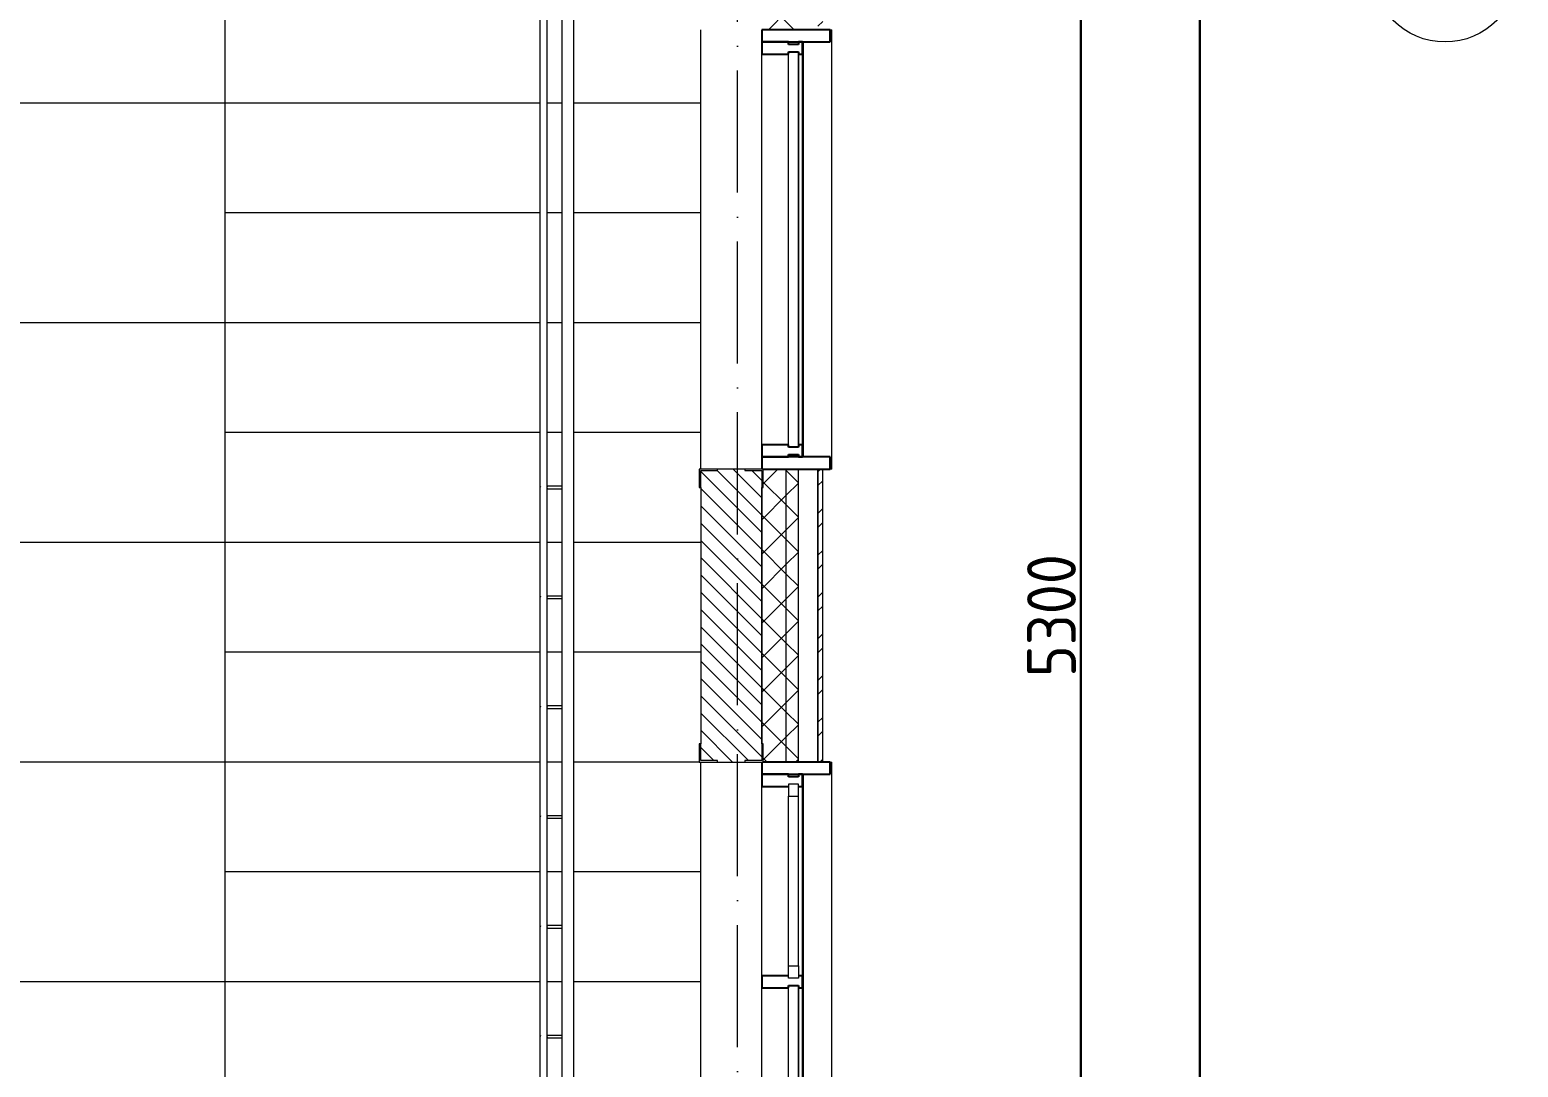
# Model space of a CAD drawing. Header units: millimetres. Extents: x -17017 to 628417, y -109036 to 199237.
# Drawn here: x 12830 to 18930, y -86115 to -81865 of the extents above; entities that cross this region are included whole.
import ezdxf

# ---------------------------------------------------------------- set-up
doc = ezdxf.new("R2010")
doc.units = ezdxf.units.MM
doc.linetypes.add('50_200_ШТРИХ_1Т_ш5_п1_п1_', pattern=[700, 500, -100, 0, -100])
doc.linetypes.add('Штрих короткий', pattern=[300, 150, -150])
for name, color, linetype, lineweight in [('0-1', 7, 'Continuous', 5), ('0-2', 7, 'Continuous', 9), ('Импосты витража', 7, 'Continuous', 9), ('Импосты витража-1', 7, 'Continuous', 25), ('Каркас_Импост', 7, 'Continuous', 13), ('Каркас_Импост-1', 7, 'Continuous', 9), ('Контуры', 7, 'Continuous', 9), ('Линии подступенков', 7, 'Continuous', 9), ('Линии свеса', 7, 'Continuous', 9), ('Обобщенные модели', 7, 'Continuous', 9), ('Общие ребра', 7, 'Continuous', 9), ('Ограждение', 7, 'Continuous', 9), ('Окна', 7, 'Continuous', 9), ('Оси-1', 7, 'Continuous', 20), ('Оси-2', 7, '50_200_ШТРИХ_1Т_ш5_п1_п1_', 9), ('Остекление-1', 7, 'Continuous', 9), ('Перемычка-1', 7, 'Штрих короткий', 9), ('Размеры', 7, 'Continuous', 15), ('Стены', 7, 'Continuous', 9), ('Стены-1', 7, 'Continuous', 13), ('стяжа', 7, 'Continuous', 30), ('Штриховка разреза-1', 7, 'Continuous', 9)]:
    doc.layers.add(name, color=color, linetype=linetype, lineweight=lineweight)
doc.layers.get('0-2').off()
doc.styles.add('СПДС', font='isocpeur.ttf', dxfattribs={"width": 0.9})
doc.dimstyles.new('Размера А3', dxfattribs={"dimtxt": 200, "dimasz": 100, "dimexe": 70, "dimexo": 100, "dimgap": 20, "dimtad": 1, "dimdec": 0, "dimrnd": 10, "dimzin": 0, "dimdsep": 46, "dimtxsty": 'СПДС', "dimblk": 'ARROWHEAD_6', "dimcen": 1, "dimclrd": 256, "dimclre": 256, "dimclrt": 256, "dimazin": 0, "dimtfac": 1, "dimtdec": 0, "dimtmove": 2, "dimatfit": 3, "dimfxl": 1, "dimtolj": 1, "dimtzin": 0, "dimarcsym": 0})
pattern_1 = [(45, (0, 0), (-70.71068, 70.71068), []), (135, (0, 0), (-70.71068, -70.71068), [])]

# ---------------------------------------------------------------- blocks, each defined once
blk = doc.blocks.new('Ось сетки - Круг_Ø6_00__ISO-2_5_0_9K_-16731441-АИ2_02_План отделки стен 2-го этажа _Часть 2_')
at = {"layer": 'Оси-1'}
blk.add_circle((0, 0), 3, dxfattribs=at)
blk = doc.blocks.new('ARROWHEAD_6')
at = {"color": 0, "linetype": 'Continuous'}
for p, q in [((0, 0), (-1, 0)), ((-0.5, -0.5), (0.5, 0.5))]:
    blk.add_line(p, q, dxfattribs=at)
blk = doc.blocks.new('*D705')
at = {"layer": 'Defpoints', "color": 0, "transparency": 16777216}
for p in [(17243.3, -81615.3), (17137.2, -86915.3), (17243.3, -86915.3)]:
    blk.add_point(p, dxfattribs=at)
at = {"layer": 'Размеры', "lineweight": -2, "transparency": 16777216}
for p, q in [((17143.3, -81615.3), (17067.2, -81615.3)), ((17137.2, -81715.3), (17137.2, -86815.3)), ((17143.3, -86915.3), (17067.2, -86915.3))]:
    blk.add_line(p, q, dxfattribs=at)
at = {"layer": 'Размеры', "lineweight": -2, "transparency": 16777216, "xscale": 100, "yscale": 100, "zscale": 100}
for p, rotation in [((17137.2, -81615.3), 90), ((17137.2, -86915.3), 270)]:
    blk.add_blockref('ARROWHEAD_6', p, dxfattribs=dict(at, rotation=rotation))
at = {"layer": 'Размеры', "transparency": 16777216, "insert": (17017.2, -84265.3), "char_height": 200, "width": 2.488, "attachment_point": 5, "rotation": 90, "style": 'СПДС'}
blk.add_mtext('\\A1;5300', dxfattribs=at)
blk = doc.blocks.new('*D707')
at = {"layer": 'Defpoints', "color": 0, "transparency": 16777216}
for p in [(17519.6, -56765.3), (17625.6, -56765.3), (17519.6, -90215.3)]:
    blk.add_point(p, dxfattribs=at)
at = {"layer": 'Размеры', "lineweight": -2, "transparency": 16777216}
for p, q in [((17619.6, -56765.3), (17695.6, -56765.3)), ((17625.6, -90115.3), (17625.6, -56865.3)), ((17619.6, -90215.3), (17695.6, -90215.3))]:
    blk.add_line(p, q, dxfattribs=at)
at = {"layer": 'Размеры', "lineweight": -2, "transparency": 16777216, "xscale": 100, "yscale": 100, "zscale": 100}
for p, rotation in [((17625.6, -56765.3), 90), ((17625.6, -90215.3), 270)]:
    blk.add_blockref('ARROWHEAD_6', p, dxfattribs=dict(at, rotation=rotation))
at = {"layer": 'Размеры', "transparency": 16777216, "insert": (17505.6, -73490.3), "char_height": 200, "width": 3.186, "attachment_point": 5, "rotation": 90, "style": 'СПДС'}
blk.add_mtext('\\A1;33450', dxfattribs=at)
blk = doc.blocks.new('Проем_Дверь_Прямоугольный - 1800х2700h_оконные проемы-25805030-АИ2_02_План отделки стен 2-го этажа _Часть 2_')
at = {"layer": 'Перемычка-1'}
for p, q in [((900, 125), (-900, 125)), ((900, -125), (-900, -125))]:
    blk.add_line(p, q, dxfattribs=at)
blk = doc.blocks.new('PNS_Панель прямоугольная1 - Нр_Стекло - 40мм-25293744-АИ2_02_План отделки стен 2-го этажа _Часть 2_')
at = {"layer": 'Остекление-1'}
for p, q in [((-800, 40), (800, 40)), ((-810, 0), (810, 0)), ((800, 0), (-800, 0))]:
    blk.add_line(p, q, dxfattribs=at)
blk = doc.blocks.new('Прямоугольный импост - Импост структурный с накладкой - 150мм-25651488-АИ2_02_План отделки стен 2-го этажа _Часть 2_')
at = {"layer": 'Импосты витража'}
for p, q in [((44650, -100), (46250, -100)), ((44650, -267), (46250, -267))]:
    blk.add_line(p, q, dxfattribs=at)
blk = doc.blocks.new('Прямоугольный импост - Импост структурный с накладкой - 150мм-25651501-АИ2_02_План отделки стен 2-го этажа _Часть 2_')
at = {"layer": 'Импосты витража-1'}
for p, q in [((-25, 0), (-25, 17)), ((-25, 17), (25, 17)), ((-15, 0), (-25, 0)), ((-15, -40), (-15, 0)), ((25, 0), (15, 0)), ((15, 0), (15, -40)), ((25, 17), (25, 0)), ((-25, -150), (-25, -40)), ((-25, -40), (-15, -40)), ((15, -40), (25, -40)), ((25, -40), (25, -150)), ((25, -150), (-25, -150))]:
    blk.add_line(p, q, dxfattribs=at)
blk = doc.blocks.new('Прямоугольный импост - Откос НВФ_50х280 мм-V159-АИ2_02_План отделки стен 2-го этажа _Часть 2_')
at = {"layer": 'Импосты витража-1'}
for p, q in [((-50, 130), (0, 130)), ((-50, -150), (-50, 130)), ((0, 130), (0, -150)), ((0, -150), (-50, -150))]:
    blk.add_line(p, q, dxfattribs=at)
blk = doc.blocks.new('Прямоугольный импост - Откос НВФ_50х280 мм-25995273-АИ2_02_План отделки стен 2-го этажа _Часть 2_')
at = {"layer": 'Импосты витража-1'}
for p, q in [((0, 130), (-50, 130)), ((-50, 130), (-50, -150)), ((0, -144), (0, 130)), ((-50, -150), (0, -150))]:
    blk.add_line(p, q, dxfattribs=at)
blk = doc.blocks.new('Фахверк_СКБ_Уголок - 250_2700-27497298-АИ2_02_План отделки стен 2-го этажа _Часть 2_')
at = {"layer": 'Обобщенные модели'}
for p, q in [((200, 181), (125, 181)), ((125, 181), (125, 106)), ((131, 106), (131, 175)), ((131, 175), (200, 175)), ((200, 175), (200, 181)), ((125, 106), (131, 106)), ((131, -6), (125, -6)), ((125, -6), (125, -81)), ((131, -75), (131, -6)), ((125, -81), (200, -81)), ((200, -75), (131, -75)), ((200, -81), (200, -75))]:
    blk.add_line(p, q, dxfattribs=at)
blk = doc.blocks.new('PNS_Панель прямоугольная2 - Нр_Стекло - 40мм-28983588-АИ2_02_План отделки стен 2-го этажа _Часть 2_')
at = {"layer": 'Каркас_Импост'}
for p, q in [((-397.5, 0), (-397.5, 40)), ((-397.5, 40), (-347.5, 40)), ((-347.5, 40), (-347.5, 0)), ((397.5, 40), (347.5, 40)), ((347.5, 40), (347.5, 0)), ((397.5, 0), (397.5, 40)), ((-347.5, 0), (-397.5, 0)), ((347.5, 0), (397.5, 0))]:
    blk.add_line(p, q, dxfattribs=at)
at = {"layer": 'Каркас_Импост-1'}
for p, q in [((-347.5, 40), (347.5, 40)), ((-347.5, 0), (347.5, 0))]:
    blk.add_line(p, q, dxfattribs=at)
blk = doc.blocks.new('Прямоугольный импост - Импост структурный с накладкой - 150мм-25647633-АИ2_02_План отделки стен 2-го этажа _Часть 2_')
at = {"layer": 'Импосты витража-1'}
for p, q in [((-25, 0), (-25, 17)), ((-25, 17), (25, 17)), ((-15, 0), (-25, 0)), ((-15, -40), (-15, 0)), ((25, 17), (25, 0)), ((-25, -150), (-25, -40)), ((-25, -40), (-15, -40)), ((25, -40), (25, -150)), ((25, -150), (-25, -150))]:
    blk.add_line(p, q, dxfattribs=at)
blk = doc.blocks.new('Прямоугольный импост - Импост структурный с накладкой - 150мм-25647642-АИ2_02_План отделки стен 2-го этажа _Часть 2_')
at = {"layer": 'Импосты витража'}
for p, q in [((42475, -100), (43250, -100)), ((42475, -267), (43250, -267))]:
    blk.add_line(p, q, dxfattribs=at)
blk = doc.blocks.new('Прямоугольный импост - Импост структурный с накладкой - 150мм-V150-АИ2_02_План отделки стен 2-го этажа _Часть 2_')
at = {"layer": 'Импосты витража-1'}
for p, q in [((-25, 0), (-25, 17)), ((-25, 17), (25, 17)), ((25, 0), (15, 0)), ((15, 0), (15, -40)), ((25, 17), (25, 0)), ((-25, -150), (-25, -40)), ((15, -40), (25, -40)), ((25, -40), (25, -150)), ((25, -150), (-25, -150))]:
    blk.add_line(p, q, dxfattribs=at)
blk = doc.blocks.new('PNS_Панель прямоугольная1 - Нр_Стекло - 40мм-25259299-АИ2_02_План отделки стен 2-го этажа _Часть 2_')
at = {"layer": 'Остекление-1'}
for p, q in [((-387.5, 40), (387.5, 40)), ((-397.5, 0), (397.5, 0)), ((387.5, 0), (-387.5, 0))]:
    blk.add_line(p, q, dxfattribs=at)
blk = doc.blocks.new('Прямоугольный импост - Откос НВФ_50х280 мм-25993834-АИ2_02_План отделки стен 2-го этажа _Часть 2_')
at = {"layer": 'Импосты витража-1'}
for p, q in [((-50, 130), (0, 130)), ((-50, -150), (-50, 130)), ((0, 130), (0, -144)), ((0, -150), (-50, -150))]:
    blk.add_line(p, q, dxfattribs=at)
blk = doc.blocks.new('Отлив_СКБ - Отлив витража_120_НВФ-31885687-АИ2_02_План отделки стен 2-го этажа _Часть 2_')
at = {"layer": 'Окна'}
for p, q in [((1750, -2), (50, -2)), ((0, -120), (0, -113)), ((0, -120), (1800, -120)), ((1800, -113), (1800, -120))]:
    blk.add_line(p, q, dxfattribs=at)
blk = doc.blocks.new('Ограждение_СКБ_Подвал1 - 145_Ограждение_СКБ_Актовый-33692680-АИ2_02_План отделки стен 2-го этажа _Часть 2_')
at = {"layer": 'Ограждение'}
for p, q in [((12160, 25), (-200, 25)), ((-200, -25), (12160, -25))]:
    blk.add_line(p, q, dxfattribs=at)
blk = doc.blocks.new('О_Кронштейн_Форма Г_Круг_ГОСТ 25903 - О_Кронштейн_Форма Г_Круг_ГОСТ 2590-2006 2-V262-АИ2_02_План отделки стен 2-го этажа _Часть 2_')
at = {"layer": 'Ограждение'}
for p, q in [((25080, 16630), (25022.5, 16630)), ((25022.5, 16620), (25080, 16620))]:
    blk.add_line(p, q, dxfattribs=at)
at = {"layer": 'Ограждение', "flags": 128}
for points in [[(24992.6, 16626.2), (24992.7, 16626.4), (24992.8, 16626.6), (24992.8, 16626.8), (24992.9, 16626.9), (24993, 16627.1), (24993.1, 16627.3), (24993.2, 16627.5), (24993.3, 16627.7), (24993.4, 16627.8), (24993.5, 16628), (24993.6, 16628.1), (24993.7, 16628.3), (24993.9, 16628.4), (24994, 16628.6), (24994.2, 16628.7), (24994.3, 16628.9), (24994.5, 16629), (24994.6, 16629.1), (24994.8, 16629.2), (24995, 16629.3), (24995.1, 16629.4)], [(25020.2, 16630), (25021.2, 16630), (25022.2, 16630), (25022.5, 16630)], [(25022.5, 16620), (25021.5, 16620), (25020.5, 16620)]]:
    blk.add_lwpolyline(points, dxfattribs=at)
blk = doc.blocks.new('О_Кронштейн_Форма Г_Круг_ГОСТ 25903 - О_Кронштейн_Форма Г_Круг_ГОСТ 2590-2006 2-V263-АИ2_02_План отделки стен 2-го этажа _Часть 2_')
at = {"layer": 'Ограждение'}
for p, q in [((25080, 20680), (25022.5, 20680)), ((25022.5, 20670), (25080, 20670))]:
    blk.add_line(p, q, dxfattribs=at)
at = {"layer": 'Ограждение', "flags": 128}
for points in [[(24992.7, 20676.4), (24992.8, 20676.6), (24992.8, 20676.8), (24992.9, 20676.9), (24993, 20677.1), (24993.1, 20677.3), (24993.2, 20677.5), (24993.3, 20677.7), (24993.4, 20677.8), (24993.5, 20678), (24993.6, 20678.1), (24993.7, 20678.3), (24993.9, 20678.4), (24994, 20678.6), (24994.2, 20678.7), (24994.3, 20678.9), (24994.5, 20679), (24994.6, 20679.1), (24994.8, 20679.2), (24995, 20679.3), (24995.1, 20679.4)], [(25020.2, 20680), (25021.2, 20680), (25022.2, 20680), (25022.5, 20680)], [(25022.5, 20670), (25021.5, 20670), (25020.5, 20670)]]:
    blk.add_lwpolyline(points, dxfattribs=at)
blk = doc.blocks.new('О_Кронштейн_Форма Г_Круг_ГОСТ 25903 - О_Кронштейн_Форма Г_Круг_ГОСТ 2590-2006 2-V264-АИ2_02_План отделки стен 2-го этажа _Часть 2_')
at = {"layer": 'Ограждение'}
for p, q in [((25080, 22030), (25022.5, 22030)), ((25022.5, 22020), (25080, 22020))]:
    blk.add_line(p, q, dxfattribs=at)
at = {"layer": 'Ограждение', "flags": 128}
for points in [[(24992.7, 22026.4), (24992.8, 22026.6), (24992.8, 22026.8), (24992.9, 22026.9), (24993, 22027.1), (24993.1, 22027.3), (24993.2, 22027.5), (24993.3, 22027.7), (24993.4, 22027.8), (24993.5, 22028), (24993.6, 22028.1), (24993.7, 22028.3), (24993.9, 22028.4), (24994, 22028.6), (24994.2, 22028.7), (24994.3, 22028.9), (24994.5, 22029), (24994.6, 22029.1), (24994.8, 22029.2), (24995, 22029.3)], [(25020.2, 22030), (25021.2, 22030), (25022.2, 22030), (25022.5, 22030)], [(25022.5, 22020), (25021.5, 22020), (25020.5, 22020)]]:
    blk.add_lwpolyline(points, dxfattribs=at)
blk = doc.blocks.new('О_Элемент поручня_Маршевый_Труба_ГОСТ 8732-78 - О_Элемент поручня_Маршевый_Труба_ГОСТ 8732-78-33756936-АИ2_02_План отделки стен 2-го этажа _Часть 2_')
at = {"layer": 'Ограждение'}
for p, q in [((-4.7, 0), (-12254.2, 0)), ((-12254.2, -30), (-4.7, -30))]:
    blk.add_line(p, q, dxfattribs=at)
blk = doc.blocks.new('0125-Р-ОО-Ш2-АР-о_23_10_2024_rvt-1-АИ2_02_План отделки стен 2-го этажа _Часть 2_')
at = {"layer": 'Штриховка разреза-1'}
h = blk.add_hatch(dxfattribs=at)
h.set_pattern_fill('FP_81', color=256, style=0, pattern_type=2)
h.set_pattern_definition(pattern_1)
h.paths.add_polyline_path([(26050, 11350), (26050, 13550), (26000, 13550), (26000, 11350)], flags=0)
h.paths.add_polyline_path([(26000, 15350), (26050, 15350), (26050, 16550), (26000, 16550), (26000, 16201.6)], flags=0)
h.paths.add_polyline_path([(26050, 18350), (26050, 19550), (26000, 19550), (26000, 18350)], flags=0)
h.paths.add_polyline_path([(26000, 21350), (26050, 21350), (26050, 22550), (26000, 22550), (26000, 21745.8)], flags=0)
h.paths.add_polyline_path([(26050, 24350), (26050, 25550), (26000, 25550), (26000, 24350)], flags=0)
h.paths.add_polyline_path([(26050, 27350), (26050, 28550), (26000, 28550), (26000, 27350)], flags=0)
h.paths.add_polyline_path([(26000, 30350), (26050, 30350), (26050, 31550), (26000, 31550), (26000, 30986.2)], flags=0)
h.paths.add_polyline_path([(26000, 33350), (26050, 33350), (26050, 34550), (26000, 34550), (26000, 33758.3)], flags=0)
h.paths.add_polyline_path([(26050, 36350), (26050, 37550), (26000, 37550), (26000, 36350)], flags=0)
h.paths.add_polyline_path([(26050, 39350), (26050, 40550), (26000, 40550), (26000, 39350)], flags=0)
h.paths.add_polyline_path([(26050, 42350), (26050, 43600), (26000, 43600), (26000, 42350)], flags=0)
h.paths.add_polyline_path([(26050, 45400), (26050, 49650), (26000, 49650), (26000, 45400)], flags=0)
h = blk.add_hatch(dxfattribs=at)
h.set_pattern_fill('FP_81', color=256, style=0, pattern_type=2)
h.set_pattern_definition(pattern_1)
h.paths.add_polyline_path([(26000, 11350), (26000, 13550), (25906, 13550), (25906, 13475), (25900, 13475), (25900, 11350)], flags=0)
h.paths.add_polyline_path([(25906, 15350), (26000, 15350), (26000, 16550), (25906, 16550), (25906, 16475), (25900, 16475), (25900, 15425), (25906, 15425), (25906, 15356)], flags=0)
h.paths.add_polyline_path([(25906, 18350), (26000, 18350), (26000, 19550), (25900, 19550), (25900, 18425), (25906, 18425), (25906, 18356)], flags=0)
h.paths.add_polyline_path([(25906, 21350), (26000, 21350), (26000, 22550), (25906, 22550), (25906, 22475), (25900, 22475), (25900, 21425), (25906, 21425), (25906, 21356)], flags=0)
h.paths.add_polyline_path([(25900, 24350), (26000, 24350), (26000, 25550), (25906, 25550), (25906, 25475), (25900, 25475), (25900, 24850)], flags=0)
h.paths.add_polyline_path([(26000, 27350), (26000, 28550), (25900, 28550), (25900, 27425), (25906, 27425), (25906, 27350)], flags=0)
h.paths.add_polyline_path([(26000, 30350), (26000, 31550), (25906, 31550), (25906, 31475), (25900, 31475), (25900, 30425), (25906, 30425), (25906, 30350)], flags=0)
h.paths.add_polyline_path([(26000, 33350), (26000, 34550), (25900, 34550), (25900, 33425), (25906, 33425), (25906, 33350)], flags=0)
h.paths.add_polyline_path([(25906, 36350), (26000, 36350), (26000, 37550), (25906, 37550), (25906, 37475), (25900, 37475), (25900, 36425), (25906, 36425), (25906, 36356)], flags=0)
h.paths.add_polyline_path([(25906, 39350), (26000, 39350), (26000, 40550), (25900, 40550), (25900, 39425), (25906, 39425), (25906, 39356)], flags=0)
h.paths.add_polyline_path([(26000, 42350), (26000, 43600), (25906, 43600), (25906, 43525), (25900, 43525), (25900, 42425), (25906, 42425), (25906, 42350)], flags=0)
h.paths.add_polyline_path([(26000, 45400), (26000, 49550), (25900, 49550), (25900, 45400)], flags=0)
h = blk.add_hatch(dxfattribs=at)
h.set_pattern_fill('FP_80', color=256, style=0, pattern_type=2)
h.set_pattern_definition([(45, (0, 0), (-85.5366, 85.5366), []), (45, (57.02, 0), (-85.5366, 85.5366), [])])
h.paths.add_polyline_path([(26130, 11540), (26150, 11540), (26150, 13550), (26130, 13550), (26130, 12505.4)], flags=0)
h.paths.add_polyline_path([(26130, 15350), (26150, 15350), (26150, 16550), (26130, 16550), (26130, 16201.6)], flags=0)
h.paths.add_polyline_path([(26150, 18350), (26150, 19550), (26130, 19550), (26130, 18350)], flags=0)
h.paths.add_polyline_path([(26150, 21350), (26150, 22550), (26130, 22550), (26130, 21350)], flags=0)
h.paths.add_polyline_path([(26130, 24350), (26150, 24350), (26150, 25550), (26130, 25550), (26130, 25442)], flags=0)
h.paths.add_polyline_path([(26130, 27350), (26150, 27350), (26150, 28550), (26130, 28550), (26130, 28214.1)], flags=0)
h.paths.add_polyline_path([(26150, 30350), (26150, 31550), (26130, 31550), (26130, 30350)], flags=0)
h.paths.add_polyline_path([(26130, 33350), (26150, 33350), (26150, 34550), (26130, 34550), (26130, 33758.3)], flags=0)
h.paths.add_polyline_path([(26150, 36350), (26150, 37550), (26130, 37550), (26130, 36350)], flags=0)
h.paths.add_polyline_path([(26150, 39350), (26150, 40550), (26130, 40550), (26130, 39350)], flags=0)
h.paths.add_polyline_path([(26150, 42350), (26150, 43370), (26130, 43370), (26130, 42350)], flags=0)
h = blk.add_hatch(dxfattribs=at)
h.set_pattern_fill('FP_2', color=256, style=0, pattern_type=2)
h.set_pattern_definition([(135, (0, 0), (-35.35534, -35.35534), [])])
h.paths.add_polyline_path([(25831, 21350), (25831, 21356), (25900, 21356), (25900, 22544), (25831, 22544), (25831, 22550), (25719, 22550), (25719, 22544), (25650, 22544), (25650, 21356), (25719, 21356), (25719, 21350), (25779, 21350)], flags=0)
at = {"layer": 'Контуры'}
for p, q in [((23700, 24950), (23700, 24050)), ((23700, 24500), (23700, 24050)), ((23700, 24050), (23700, 23150)), ((23700, 23600), (23700, 23150)), ((23700, 23150), (23700, 22250)), ((23700, 22700), (23700, 22250)), ((23700, 22250), (23700, 21350)), ((23700, 21800), (23700, 21350)), ((23700, 21350), (23700, 20450)), ((23700, 20900), (23700, 20450)), ((23700, 20450), (23700, 19550))]:
    blk.add_line(p, q, dxfattribs=at)
at = {"layer": 'Линии подступенков'}
for p, q in [((23700, 24050), (16100, 24050)), ((24990.3, 24050), (23700, 24050)), ((25080, 24050), (25020.2, 24050)), ((25650, 24050), (25130, 24050)), ((24990.4, 23600), (23700, 23600)), ((25080, 23600), (25019.8, 23600)), ((25650, 23600), (25130, 23600)), ((23700, 23150), (16100, 23150)), ((24990.4, 23150), (23700, 23150)), ((25080, 23150), (25019.8, 23150)), ((25650, 23150), (25130, 23150)), ((24990.4, 22700), (23700, 22700)), ((25080, 22700), (25020, 22700)), ((25650, 22700), (25130, 22700)), ((23700, 22250), (16100, 22250)), ((24990.4, 22250), (23700, 22250)), ((25080, 22250), (25020, 22250)), ((25650, 22250), (25130, 22250)), ((24990.6, 21800), (23700, 21800)), ((25080, 21800), (25020, 21800)), ((25650, 21800), (25130, 21800)), ((23700, 21350), (16100, 21350)), ((24990.6, 21350), (23700, 21350)), ((25080, 21350), (25020, 21350)), ((25644, 21350), (25130, 21350)), ((24990.2, 20900), (23700, 20900)), ((25080, 20900), (25020.1, 20900)), ((25650, 20900), (25130, 20900)), ((23700, 20450), (16100, 20450)), ((24990.2, 20450), (23700, 20450)), ((25080, 20450), (25020.1, 20450)), ((25650, 20450), (25130, 20450))]:
    blk.add_line(p, q, dxfattribs=at)
at = {"layer": 'Линии свеса'}
for p, q in [((23700, 24050), (16100, 24050)), ((24990.3, 24050), (23700, 24050)), ((25080, 24050), (25020.2, 24050)), ((25650, 24050), (25130, 24050)), ((24990.4, 23600), (23700, 23600)), ((25080, 23600), (25019.8, 23600)), ((25650, 23600), (25130, 23600)), ((23700, 23150), (16100, 23150)), ((24990.4, 23150), (23700, 23150)), ((25080, 23150), (25019.8, 23150)), ((25650, 23150), (25130, 23150)), ((24990.4, 22700), (23700, 22700)), ((25080, 22700), (25020, 22700)), ((25650, 22700), (25130, 22700)), ((23700, 22250), (16100, 22250)), ((24990.4, 22250), (23700, 22250)), ((25080, 22250), (25020, 22250)), ((25650, 22250), (25130, 22250)), ((24990.6, 21800), (23700, 21800)), ((25080, 21800), (25020, 21800)), ((25650, 21800), (25130, 21800)), ((23700, 21350), (16100, 21350)), ((24990.6, 21350), (23700, 21350)), ((25080, 21350), (25020, 21350)), ((25644, 21350), (25130, 21350)), ((24990.2, 20900), (23700, 20900)), ((25080, 20900), (25020.1, 20900)), ((25650, 20900), (25130, 20900)), ((23700, 20450), (16100, 20450)), ((24990.2, 20450), (23700, 20450)), ((25080, 20450), (25020.1, 20450)), ((25650, 20450), (25130, 20450))]:
    blk.add_line(p, q, dxfattribs=at)
at = {"layer": 'Общие ребра'}
for p, q in [((26000, 21350), (26000, 22550)), ((26050, 21350), (26050, 22550)), ((25900, 22475), (25900, 21425)), ((25900, 21425), (25900, 22475))]:
    blk.add_line(p, q, dxfattribs=at)
at = {"layer": 'Стены'}
for p, q in [((25650, 22550), (25650, 24350)), ((25650, 19550), (25650, 21350))]:
    blk.add_line(p, q, dxfattribs=at)
at = {"layer": 'Стены-1'}
for p, q in [((25831, 22550), (25719, 22550)), ((26130, 22550), (25906, 22550)), ((26130, 21350), (26130, 22550)), ((26130, 22550), (26130, 21350)), ((26150, 22550), (26130, 22550)), ((26150, 21350), (26150, 22550)), ((25650, 22475), (25650, 21425)), ((25719, 21350), (25831, 21350)), ((25906, 21350), (26130, 21350)), ((26130, 21350), (26150, 21350))]:
    blk.add_line(p, q, dxfattribs=at)
at = {"layer": '0-2'}
for name, p, rotation in [('О_Элемент поручня_Маршевый_Труба_ГОСТ 8732-78 - О_Элемент поручня_Маршевый_Труба_ГОСТ 8732-78-33756936-АИ2_02_План отделки стен 2-го этажа _Часть 2_', (24990.2, 28643.9), 90.0000000000001), ('Ограждение_СКБ_Подвал1 - 145_Ограждение_СКБ_Актовый-33692680-АИ2_02_План отделки стен 2-го этажа _Часть 2_', (25105, 28325), 270.0000000000011), ('Проем_Дверь_Прямоугольный - 1800х2700h_оконные проемы-25805030-АИ2_02_План отделки стен 2-го этажа _Часть 2_', (25775, 23450), 269.9999999999999), ('Отлив_СКБ - Отлив витража_120_НВФ-31885687-АИ2_02_План отделки стен 2-го этажа _Часть 2_', (26067, 22550), 90), ('Прямоугольный импост - Импост структурный с накладкой - 150мм-25651488-АИ2_02_План отделки стен 2-го этажа _Часть 2_', (25800, -22000), 89.99999999999986), ('PNS_Панель прямоугольная1 - Нр_Стекло - 40мм-25293744-АИ2_02_План отделки стен 2-го этажа _Часть 2_', (26050, 23450), 89.99999999999899), ('Прямоугольный импост - Откос НВФ_50х280 мм-25995273-АИ2_02_План отделки стен 2-го этажа _Часть 2_', (26050, 22550), 269.999999999999), ('Фахверк_СКБ_Уголок - 250_2700-27497298-АИ2_02_План отделки стен 2-го этажа _Часть 2_', (25725, 22675), 269.9999999999999), ('Фахверк_СКБ_Уголок - 250_2700-27497298-АИ2_02_План отделки стен 2-го этажа _Часть 2_', (25825, 21225), 89.99999999999991), ('Проем_Дверь_Прямоугольный - 1800х2700h_оконные проемы-25805030-АИ2_02_План отделки стен 2-го этажа _Часть 2_', (25775, 20450), 269.9999999999999), ('Отлив_СКБ - Отлив витража_120_НВФ-31885687-АИ2_02_План отделки стен 2-го этажа _Часть 2_', (26067, 19550), 90), ('Прямоугольный импост - Импост структурный с накладкой - 150мм-25647642-АИ2_02_План отделки стен 2-го этажа _Часть 2_', (25800, -22000), 89.99999999999999), ('PNS_Панель прямоугольная2 - Нр_Стекло - 40мм-28983588-АИ2_02_План отделки стен 2-го этажа _Часть 2_', (26050, 20862.5), 89.99999999999753), ('Прямоугольный импост - Импост структурный с накладкой - 150мм-25647642-АИ2_02_План отделки стен 2-го этажа _Часть 2_', (25800, -22825), 89.99999999999999), ('PNS_Панель прямоугольная1 - Нр_Стекло - 40мм-25259299-АИ2_02_План отделки стен 2-го этажа _Часть 2_', (26050, 20037.5), 89.99999999999753)]:
    blk.add_blockref(name, p, dxfattribs=dict(at, rotation=rotation))
at = {"layer": '0-2', "extrusion": (0, 0, -1)}
for name, p, rotation in [('Прямоугольный импост - Откос НВФ_50х280 мм-V159-АИ2_02_План отделки стен 2-го этажа _Часть 2_', (-26050, 24350), 90.00000000000101), ('Прямоугольный импост - Импост структурный с накладкой - 150мм-25651501-АИ2_02_План отделки стен 2-го этажа _Часть 2_', (-26050, 24275), 90.00000000000101), ('Прямоугольный импост - Импост структурный с накладкой - 150мм-25651501-АИ2_02_План отделки стен 2-го этажа _Часть 2_', (-26050, 22625), 90.00000000000101), ('Прямоугольный импост - Откос НВФ_50х280 мм-25993834-АИ2_02_План отделки стен 2-го этажа _Часть 2_', (-26050, 21350), 90.00000000000249), ('Прямоугольный импост - Импост структурный с накладкой - 150мм-V150-АИ2_02_План отделки стен 2-го этажа _Часть 2_', (-26050, 21275), 90.00000000000249), ('Прямоугольный импост - Импост структурный с накладкой - 150мм-25647633-АИ2_02_План отделки стен 2-го этажа _Часть 2_', (-26050, 20450), 90.00000000000249)]:
    blk.add_blockref(name, p, dxfattribs=dict(at, rotation=rotation))
at = {"layer": '0-2'}
for name, p in [('О_Кронштейн_Форма Г_Круг_ГОСТ 25903 - О_Кронштейн_Форма Г_Круг_ГОСТ 2590-2006 2-V264-АИ2_02_План отделки стен 2-го этажа _Часть 2_', (0, 450)), ('О_Кронштейн_Форма Г_Круг_ГОСТ 25903 - О_Кронштейн_Форма Г_Круг_ГОСТ 2590-2006 2-V264-АИ2_02_План отделки стен 2-го этажа _Часть 2_', (0, 0)), ('О_Кронштейн_Форма Г_Круг_ГОСТ 25903 - О_Кронштейн_Форма Г_Круг_ГОСТ 2590-2006 2-V263-АИ2_02_План отделки стен 2-го этажа _Часть 2_', (0, 900)), ('О_Кронштейн_Форма Г_Круг_ГОСТ 25903 - О_Кронштейн_Форма Г_Круг_ГОСТ 2590-2006 2-V263-АИ2_02_План отделки стен 2-го этажа _Часть 2_', (0, 450)), ('О_Кронштейн_Форма Г_Круг_ГОСТ 25903 - О_Кронштейн_Форма Г_Круг_ГОСТ 2590-2006 2-V263-АИ2_02_План отделки стен 2-го этажа _Часть 2_', (0, 0)), ('О_Кронштейн_Форма Г_Круг_ГОСТ 25903 - О_Кронштейн_Форма Г_Круг_ГОСТ 2590-2006 2-V262-АИ2_02_План отделки стен 2-го этажа _Часть 2_', (0, 3600))]:
    blk.add_blockref(name, p, dxfattribs=at)
blk = doc.blocks.new('2ч2эт')
at = {"layer": '0-1'}
blk.add_blockref('0125-Р-ОО-Ш2-АР-о_23_10_2024_rvt-1-АИ2_02_План отделки стен 2-го этажа _Часть 2_', (-10070.1, -106215.3), dxfattribs=at)
blk = doc.blocks.new('ось2эт')
at = {"layer": 'Оси-2'}
blk.add_line((15729.9, -108435.9), (15729.9, -54635.1), dxfattribs=at)
at = {"layer": 'Оси-1', "xscale": 99.99999999999993, "yscale": 99.99999999999993, "zscale": 99.99999999999993, "rotation": 269.9999999999996}
blk.add_blockref('Ось сетки - Круг_Ø6_00__ISO-2_5_0_9K_-16731441-АИ2_02_План отделки стен 2-го этажа _Часть 2_', (18629.9, -81615.3), dxfattribs=at)
at = {"layer": 'Размеры'}
for base, p1, p2, picture, middle in [((17625.6, -56765.3), (17519.6, -90215.3), (17519.6, -56765.3), '*D707', (17505.6, -73490.3)), ((17137.2, -86915.3), (17243.3, -81615.3), (17243.3, -86915.3), '*D705', (17017.2, -84265.3))]:
    dim = blk.add_linear_dim(base=base, p1=p1, p2=p2, angle=90, dimstyle='Размера А3', dxfattribs=at)
    dim.commit()
    dim.dimension.update_dxf_attribs({"geometry": picture, "text_midpoint": middle})

msp = doc.modelspace()

# ---------------------------------------------------------------- block references
at = {"layer": 'стяжа'}
for name in ['ось2эт', '2ч2эт']:
    msp.add_blockref(name, (0, 0), dxfattribs=at)

doc.saveas('drawing.dxf')
